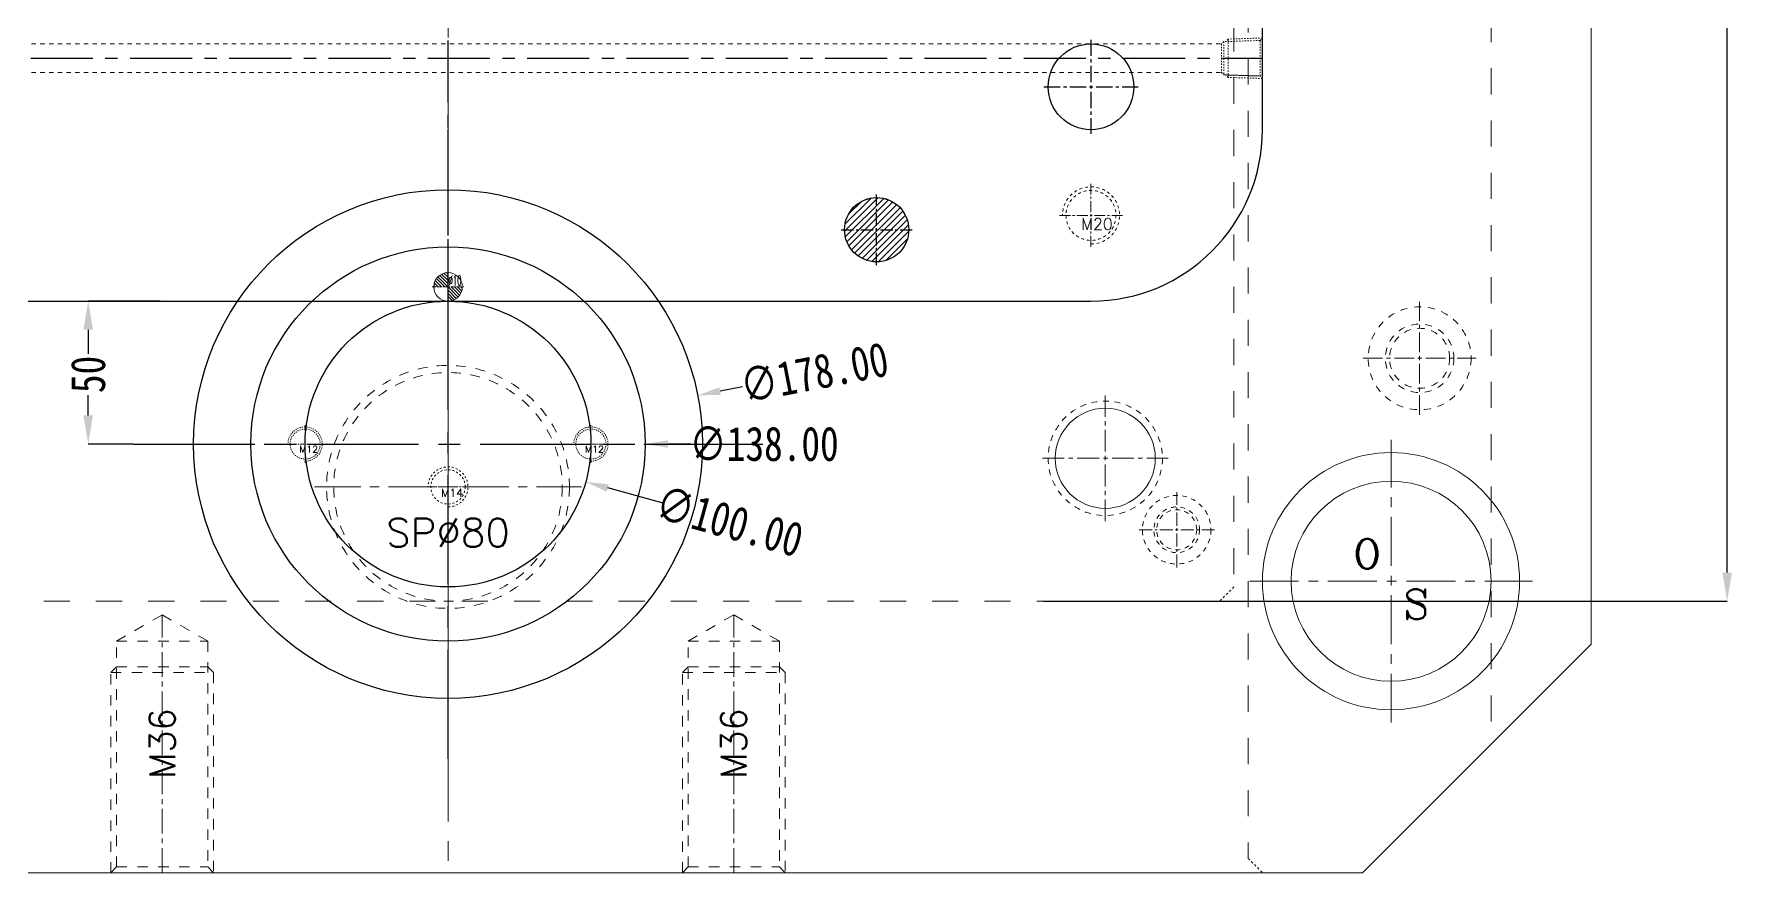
# Model space of a CAD drawing. Header units: millimetres. Extents: x 2673 to 5721, y -10743 to 3474.
# Drawn here: x 3661 to 4262, y -473 to -180 of the extents above; entities that cross this region are included whole.
import ezdxf
from ezdxf.enums import TextEntityAlignment as Align

# ---------------------------------------------------------------- set-up
doc = ezdxf.new("R2010")
doc.units = ezdxf.units.MM
doc.header["$LTSCALE"] = 16.335
doc.header["$PDMODE"] = 3
doc.header["$PDSIZE"] = 0.3125
doc.linetypes.add('CENTER', pattern=[0.6, 0.375, -0.075, 0.075, -0.075])
doc.linetypes.add('HIDDEN', pattern=[0.2, 0.1, -0.1])
doc.layers.get('0').update_dxf_attribs({"linetype": 'CONTINUOUS'})
doc.layers.get('Defpoints').update_dxf_attribs({"linetype": 'CONTINUOUS'})
for name, color, linetype, lineweight in [('cool', 153, 'HIDDEN', 9), ('epin', 13, 'CONTINUOUS', 9), ('moldbase', 7, 'CONTINUOUS', 20), ('screw', 33, 'CONTINUOUS', 13), ('sp', 193, 'CONTINUOUS', 9)]:
    doc.layers.add(name, color=color, linetype=linetype, lineweight=lineweight)
doc.styles.add('ROMANC', font='romanc.shx', dxfattribs={"bigfont": 'gbcbig.shx'})
doc.styles.get("Standard").update_dxf_attribs({"font": 'txt', "width": 0.8})
doc.styles.add('TXT', font='txt.shx', dxfattribs={"bigfont": 'gbcbig.shx'})
doc.styles.add('TXT05', font='txt.shx', dxfattribs={"width": 0.5, "bigfont": 'gbcbig.shx'})
doc.dimstyles.get("Standard").update_dxf_attribs({"dimtxt": 0.15625, "dimasz": 0.1875, "dimexe": 0.125, "dimexo": 0.0625, "dimtad": 0, "dimtih": 1, "dimtoh": 1, "dimdsep": 46, "dimtxsty": 'Standard', "dimcen": 0.09, "dimadec": 0, "dimazin": 0, "dimtp": 0.01, "dimtm": 0.01, "dimtfac": 1, "dimtofl": 0, "dimtmove": 0, "dimatfit": 3, "dimfxl": 0, "dimtolj": 1, "dimarcsym": 0})
doc.dimstyles.new('副本 STANDARD', dxfattribs={"dimtxt": 6, "dimasz": 4, "dimexe": 0, "dimexo": 0, "dimgap": 0, "dimtad": 0, "dimdsep": 46, "dimlunit": 6, "dimtxsty": 'Standard', "dimcen": 0, "dimclrd": 4, "dimclre": 4, "dimclrt": 6, "dimazin": 2, "dimtfac": 2, "dimtofl": 0, "dimtmove": 1, "dimatfit": 3, "dimfxl": 0, "dimtolj": 1, "dimtzin": 0, "dimarcsym": 0})

# ---------------------------------------------------------------- blocks, each defined once
blk = doc.blocks.new('sp_80_th', base_point=(180.03, -1065.14))
at = {"layer": 'sp', "color": 1, "linetype": 'CENTER', "ltscale": 2.643404}
for p, q in [((180.03, -1111.89), (180.03, -1018.39)), ((133.28, -1065.14), (226.78, -1065.14))]:
    blk.add_line(p, q, dxfattribs=at)
at = {"layer": 'sp', "linetype": 'HIDDEN', "ltscale": 2.073258}
for radius in [42.5, 40]:
    blk.add_circle((180.03, -1065.14), radius, dxfattribs=at)
at = {"layer": 'sp', "color": 6, "style": 'TXT'}
blk.add_text('SP%%c80', height=10, dxfattribs=at).set_placement((180.03, -1081.14), align=Align.MIDDLE)
blk = doc.blocks.new('screw_m14_g')
at = {"layer": 'screw', "color": 1, "linetype": 'CENTER', "ltscale": 0.435384}
for p, q in [((0, -7.7), (0, 7.7)), ((-7.7, 0), (7.7, 0))]:
    blk.add_line(p, q, dxfattribs=at)
at = {"layer": 'screw', "color": 33, "linetype": 'HIDDEN', "ltscale": 0.435384}
blk.add_circle((0, 0), 6, dxfattribs=at)
at = {"layer": 'screw', "color": 92, "linetype": 'HIDDEN', "ltscale": 0.435384}
blk.add_arc((0, 0), 7, 270, 180, dxfattribs=at)
at = {"layer": 'screw', "color": 6, "linetype": 'ByBlock', "style": 'TXT'}
blk.add_text('M14', height=2.8, dxfattribs=at).set_placement((-2.38, -3.5))
blk = doc.blocks.new('screw_m12_g')
at = {"layer": 'screw', "color": 1, "linetype": 'CENTER', "ltscale": 0.24}
for p, q in [((0, -6.6), (0, 6.6)), ((-6.6, 0), (6.6, 0))]:
    blk.add_line(p, q, dxfattribs=at)
at = {"layer": 'screw', "color": 33, "linetype": 'HIDDEN', "ltscale": 0.24}
blk.add_circle((0, 0), 5.25, dxfattribs=at)
at = {"layer": 'screw', "color": 92, "linetype": 'HIDDEN', "ltscale": 0.24}
blk.add_arc((0, 0), 6, 270, 180, dxfattribs=at)
at = {"layer": 'screw', "color": 6, "style": 'TXT'}
blk.add_text('M12', height=2.4, dxfattribs=at).set_placement((-2.04, -3))
blk = doc.blocks.new('*D81')
at = {"color": 4, "lineweight": -2}
blk.add_line((3881.52, -344.07), (3862.1, -338.73), dxfattribs=at)
at = {"color": 4}
blk.add_solid([(3862.45, -337.44), (3861.74, -340.01), (3854.38, -336.61)], dxfattribs=at)
at = {"layer": 'Defpoints', "color": 0}
for p in [(3757.96, -310.09), (3854.38, -336.61)]:
    blk.add_point(p, dxfattribs=at)
at = {"color": 6, "insert": (3904.66, -350.43), "char_height": 12, "attachment_point": 5, "rotation": 344.62391}
blk.add_mtext('\\A1;∅100.00', dxfattribs=at)
blk = doc.blocks.new('01')
at = {"layer": 'screw', "color": 8, "linetype": 'HIDDEN', "ltscale": 2.239118}
for p, q in [((4740.17, -392.35), (4756.17, -383.11)), ((4756.17, -383.11), (4772.17, -392.35)), ((4940.17, -392.35), (4956.17, -383.11)), ((4956.17, -383.11), (4972.17, -392.35)), ((4740.17, -471.35), (4740.17, -392.35)), ((4740.17, -392.35), (4772.17, -392.35)), ((4772.17, -392.35), (4772.17, -471.35)), ((4940.17, -471.35), (4940.17, -392.35)), ((4940.17, -392.35), (4972.17, -392.35)), ((4972.17, -392.35), (4972.17, -471.35)), ((4738.17, -473.35), (4740.17, -471.35)), ((4740.17, -471.35), (4772.17, -471.35)), ((4772.17, -471.35), (4774.17, -473.35)), ((4938.17, -473.35), (4940.17, -471.35)), ((4940.17, -471.35), (4972.17, -471.35)), ((4972.17, -471.35), (4974.17, -473.35))]:
    blk.add_line(p, q, dxfattribs=at)
at = {"layer": 'screw', "color": 1, "linetype": 'CENTER', "ltscale": 1.399449}
for p, q in [((4756.17, -473.35), (4756.17, -383.11)), ((4956.17, -473.35), (4956.17, -383.11))]:
    blk.add_line(p, q, dxfattribs=at)
at = {"layer": 'screw', "color": 92, "linetype": 'HIDDEN', "ltscale": 2.239118}
for p, q in [((4738.17, -403.35), (4740.17, -401.35)), ((4740.17, -401.35), (4772.17, -401.35)), ((4772.17, -401.35), (4774.17, -403.35)), ((4938.17, -403.35), (4940.17, -401.35)), ((4940.17, -401.35), (4972.17, -401.35)), ((4972.17, -401.35), (4974.17, -403.35)), ((4738.17, -473.35), (4738.17, -403.35)), ((4738.17, -403.35), (4774.17, -403.35)), ((4774.17, -403.35), (4774.17, -473.35)), ((4938.17, -473.35), (4938.17, -403.35)), ((4938.17, -403.35), (4974.17, -403.35)), ((4974.17, -403.35), (4974.17, -473.35))]:
    blk.add_line(p, q, dxfattribs=at)
at = {"layer": 'screw', "color": 6, "linetype": 'HIDDEN', "ltscale": 2.239118, "style": 'TXT'}
for p in [(4756.17, -428.23), (4956.17, -428.23)]:
    blk.add_text('M36', height=9, rotation=90, dxfattribs=at).set_placement(p, align=Align.MIDDLE)
blk = doc.blocks.new('*D117')
at = {"color": 4, "lineweight": -2}
for p, q in [((4075.27, -8.35), (4253.79, -8.35)), ((4253.79, -18.35), (4253.79, -112.42)), ((4253.79, -368.35), (4253.79, -136.42)), ((4014.56, -378.35), (4253.79, -378.35))]:
    blk.add_line(p, q, dxfattribs=at)
at = {"color": 4}
for points in [[(4252.12, -18.35), (4255.46, -18.35), (4253.79, -8.35)], [(4252.12, -368.35), (4255.46, -368.35), (4253.79, -378.35)]]:
    blk.add_solid(points, dxfattribs=at)
at = {"layer": 'Defpoints', "color": 0}
for p in [(4075.27, -8.35), (4014.56, -378.35), (4253.79, -378.35)]:
    blk.add_point(p, dxfattribs=at)
at = {"color": 6, "insert": (4253.79, -124.42), "char_height": 12, "attachment_point": 5, "rotation": 90}
blk.add_mtext('\\A1;370', dxfattribs=at)
blk = doc.blocks.new('*D323')
at = {"color": 4, "lineweight": -2}
for p, q in [((3705.49, -273.35), (3680.27, -273.35)), ((3680.27, -283.35), (3680.27, -291.8)), ((3680.27, -313.35), (3680.27, -306.2)), ((3696.06, -323.35), (3680.27, -323.35))]:
    blk.add_line(p, q, dxfattribs=at)
at = {"color": 4}
for points in [[(3678.6, -283.35), (3681.94, -283.35), (3680.27, -273.35)], [(3678.6, -313.35), (3681.94, -313.35), (3680.27, -323.35)]]:
    blk.add_solid(points, dxfattribs=at)
at = {"layer": 'Defpoints', "color": 0}
for p in [(3705.49, -273.35), (3680.27, -323.35), (3696.06, -323.35)]:
    blk.add_point(p, dxfattribs=at)
at = {"color": 6, "insert": (3680.27, -299), "char_height": 12, "attachment_point": 5, "rotation": 90}
blk.add_mtext('\\A1;50', dxfattribs=at)
blk = doc.blocks.new('epin_ejp_10')
at = {"layer": 'epin'}
h = blk.add_hatch(dxfattribs=at)
h.set_pattern_fill('_ANSI31', color=123, scale=0.25, angle=90, style=0)
h.set_pattern_definition([(135, (-1645.23396, 6741.0989), (-0.56126601, -0.56126601), [])])
h.paths.add_polyline_path([(0, 5, 0.414214), (-5, 0), (0, 0)])
h.paths.add_polyline_path([(5, 0), (0, 0), (0, -5, 0.414214)])
at = {"layer": 'epin', "color": 1, "linetype": 'CENTER', "ltscale": 0.219913}
for p, q in [((-5.5, 0), (5.5, 0)), ((0, -5.5), (0, 5.5))]:
    blk.add_line(p, q, dxfattribs=at)
at = {"layer": 'epin'}
blk.add_circle((0, 0), 5, dxfattribs=at)
at = {"layer": 'epin', "color": 6, "style": 'TXT05', "width": 0.5}
blk.add_text('%%c10', height=3.5, dxfattribs=at).set_placement((0.2, 0.5))
blk = doc.blocks.new('epin_ejp_8')
at = {"layer": 'epin', "ltscale": 0.5}
h = blk.add_hatch(dxfattribs=at)
h.set_pattern_fill('_ANSI31', color=123, scale=0.2, angle=90, style=0)
h.set_pattern_definition([(135, (-3069.6252, 813.4417), (-0.4490128, -0.4490128), [])])
h.paths.add_polyline_path([(0, 4, 0.414214), (-4, 0), (0, 0)])
h.paths.add_polyline_path([(4, 0), (0, 0), (0, -4, 0.414214)])
at = {"layer": 'epin', "color": 1, "linetype": 'CENTER', "ltscale": 0.16}
for p, q in [((-4.4, 0), (4.4, 0)), ((0, -4.4), (0, 4.4))]:
    blk.add_line(p, q, dxfattribs=at)
at = {"layer": 'epin', "ltscale": 0.5}
blk.add_circle((0, 0), 4, dxfattribs=at)
at = {"layer": 'epin', "color": 6, "ltscale": 0.5, "style": 'TXT05', "width": 0.5}
blk.add_text('%%c8', height=2.8, dxfattribs=at).set_placement((0.16, 0.4))
blk = doc.blocks.new('epin_ejp_6')
at = {"layer": 'epin'}
h = blk.add_hatch(dxfattribs=at)
h.set_pattern_fill('_ANSI31', color=123, scale=0.15, angle=90, style=0)
h.set_pattern_definition([(135, (-3821.95605, -37.62943), (-0.336759605, -0.336759605), [])])
h.paths.add_polyline_path([(0, 3, 0.4142136), (-3, 0), (0, 0)])
h.paths.add_polyline_path([(3, 0), (0, 0), (0, -3, 0.4142136)])
at = {"layer": 'epin', "color": 1, "linetype": 'CENTER', "ltscale": 0.186593}
for p, q in [((-3.3, 0), (3.3, 0)), ((0, -3.3), (0, 3.3))]:
    blk.add_line(p, q, dxfattribs=at)
at = {"layer": 'epin'}
blk.add_circle((0, 0), 3, dxfattribs=at)
at = {"layer": 'epin', "color": 6, "style": 'TXT05', "width": 0.5}
blk.add_text('%%c6', height=2.1, dxfattribs=at).set_placement((0.995, 1.35), align=Align.MIDDLE)
blk = doc.blocks.new('cool_jt_f12')
at = {"layer": 'cool', "ltscale": 0.3}
for p, q in [((0, 7.0785), (0.856, 6.2225)), ((0, 7.0785), (12, 6.7035)), ((0.856, 6.2225), (0.856, -6.2225)), ((13.5, 5.827375), (0.856, 6.2225)), ((0.856, 6.2225), (13.5, 5.827375)), ((12, 6.7035), (12.856, 5.8475)), ((12, 6.7035), (12, -6.7035)), ((14.327375, 5), (13.5, 5.827375)), ((13.5, -5.827375), (13.5, 5.827375)), ((14.327375, -5), (14.327375, 5)), ((0.856, -6.2225), (13.5, -5.827375)), ((12, -6.7035), (12.856, -5.8475)), ((13.5, -5.827375), (14.327375, -5)), ((0.856, -6.2225), (0, -7.0785)), ((0, -7.0785), (12, -6.7035))]:
    blk.add_line(p, q, dxfattribs=at)
blk = doc.blocks.new('1')
at = {"color": 1, "linetype": 'CENTER', "ltscale": 3.545271}
blk.add_line((3521.17, -188.35), (4091.17, -188.35), dxfattribs=at)
at = {"layer": 'cool', "ltscale": 0.932966}
for p, q in [((3535.5, -183.35), (4076.84, -183.35)), ((3535.5, -193.35), (4076.84, -193.35))]:
    blk.add_line(p, q, dxfattribs=at)
blk.add_blockref('cool_jt_f12', (3521.17, -188.35), dxfattribs=at)
at = {"layer": 'cool', "ltscale": 0.932966, "rotation": 180}
blk.add_blockref('cool_jt_f12', (4091.17, -188.35), dxfattribs=at)
blk = doc.blocks.new('05')
at = {"color": 1, "linetype": 'CENTER', "ltscale": 3.545271}
blk.add_line((3521.17, -98.35), (4091.17, -98.35), dxfattribs=at)
at = {"layer": 'cool', "ltscale": 0.932966}
for p, q in [((3535.5, -93.35), (4076.84, -93.35)), ((3535.5, -103.35), (4076.84, -103.35))]:
    blk.add_line(p, q, dxfattribs=at)
for p in [(0, 411), (0, 315), (0, 180), (0, 0)]:
    blk.add_blockref('1', p)
blk.add_blockref('cool_jt_f12', (3521.17, -98.35), dxfattribs=at)
at = {"layer": 'cool', "ltscale": 0.932966, "rotation": 180}
blk.add_blockref('cool_jt_f12', (4091.17, -98.35), dxfattribs=at)
at = {"layer": 'epin'}
for name, p in [('epin_ejp_8', (3806.17, 265.65)), ('epin_ejp_8', (3862.17, 258.65)), ('epin_ejp_8', (3918.17, 239.65)), ('epin_ejp_8', (3961.17, 200.65)), ('epin_ejp_8', (3997.17, 154.65)), ('epin_ejp_8', (4018.17, 101.65)), ('epin_ejp_6', (3646.23, 35.95)), ('epin_ejp_6', (3821.96, 37.63)), ('epin_ejp_8', (4025.17, 36.65)), ('epin_ejp_8', (4011.17, -31.35)), ('epin_ejp_10', (3939.17, -127.35)), ('epin_ejp_10', (3846.17, -168.35))]:
    blk.add_blockref(name, p, dxfattribs=at)
at = {"layer": 'epin', "xscale": -1, "rotation": 359.9999999999941}
for p in [(3750.17, 258.65), (3694.17, 239.65), (3651.17, 200.65), (3615.17, 154.65), (3594.17, 101.65), (3587.17, 36.65), (3601.17, -31.35)]:
    blk.add_blockref('epin_ejp_8', p, dxfattribs=at)
at = {"layer": 'epin', "xscale": -1}
for p in [(3673.17, -127.35), (3766.17, -168.35)]:
    blk.add_blockref('epin_ejp_10', p, dxfattribs=at)
blk = doc.blocks.new('screw_m20_g')
at = {"layer": 'screw', "color": 1, "linetype": 'CENTER', "ltscale": 0.621977}
for p, q in [((0, -11), (0, 11)), ((-11, 0), (11, 0))]:
    blk.add_line(p, q, dxfattribs=at)
at = {"layer": 'screw', "color": 33, "linetype": 'HIDDEN', "ltscale": 0.621977}
blk.add_circle((0, 0), 8.75, dxfattribs=at)
at = {"layer": 'screw', "color": 92, "linetype": 'HIDDEN', "ltscale": 0.621977}
blk.add_arc((0, 0), 10, 270, 180, dxfattribs=at)
at = {"layer": 'screw', "color": 6, "style": 'TXT'}
blk.add_text('M20', height=4, dxfattribs=at).set_placement((-3.4, -5))
blk = doc.blocks.new('*D532')
at = {"color": 4, "lineweight": -2}
blk.add_line((3891.17, -323.35), (3883.17, -323.35), dxfattribs=at)
at = {"color": 4}
blk.add_solid([(3883.17, -322.02), (3883.17, -324.68), (3875.17, -323.35)], dxfattribs=at)
at = {"layer": 'Defpoints', "color": 0}
for p in [(3737.17, -323.35), (3875.17, -323.35)]:
    blk.add_point(p, dxfattribs=at)
at = {"color": 6, "insert": (3916.77, -323.35), "char_height": 12, "attachment_point": 5}
blk.add_mtext('\\A1;∅138.00', dxfattribs=at)
blk = doc.blocks.new('*D533')
at = {"color": 4, "lineweight": -2}
blk.add_line((3909.24, -303.28), (3901.38, -304.81), dxfattribs=at)
at = {"color": 4}
blk.add_solid([(3901.13, -303.5), (3901.64, -306.12), (3893.53, -306.34)], dxfattribs=at)
at = {"layer": 'Defpoints', "color": 0}
for p in [(3893.53, -306.34), (3718.81, -340.36)]:
    blk.add_point(p, dxfattribs=at)
at = {"color": 6, "insert": (3934.36, -298.39), "char_height": 12, "attachment_point": 5, "rotation": 11.01855}
blk.add_mtext('\\A1;∅178.00', dxfattribs=at)
blk = doc.blocks.new('7')
at = {"layer": 'epin'}
for name, p in [('epin_ejp_8', (-60, 2428.41)), ('epin_ejp_8', (60, 2428.41)), ('epin_ejp_8', (-92, 2381.41)), ('epin_ejp_8', (-29, 2381.41)), ('epin_ejp_8', (29, 2381.41)), ('epin_ejp_8', (92, 2381.41)), ('epin_ejp_8', (37, 2251.41)), ('epin_ejp_8', (93.5, 2155.41)), ('epin_ejp_8', (-104, 2150.41)), ('epin_ejp_8', (0, 2148.41)), ('epin_ejp_8', (-174, 2131.41)), ('epin_ejp_8', (170, 2085.41)), ('epin_ejp_8', (-24, 2072.41)), ('epin_ejp_8', (-37, 1996.41)), ('epin_ejp_8', (0, 1928.41)), ('epin_ejp_10', (0, 1777.41))]:
    blk.add_blockref(name, p, dxfattribs=at)
blk = doc.blocks.new('8')
h = blk.add_hatch()
h.set_pattern_fill('ANSI31', color=256, scale=0.5, style=0)
h.paths.add_polyline_path([(-872.13, 8735.71, 1), (-849.63, 8735.71, 1)])
at = {"color": 1, "linetype": 'CENTER', "ltscale": 0.699725}
for p, q in [((-860.88, 8723.33), (-860.88, 8748.08)), ((-873.25, 8735.71), (-848.5, 8735.71))]:
    blk.add_line(p, q, dxfattribs=at)
blk.add_circle((-860.88, 8735.71), 11.25)

msp = doc.modelspace()

# ---------------------------------------------------------------- linework, layer by layer
at = {"color": 1, "linetype": 'CENTER', "ltscale": 3.545271}
msp.add_line((3806.172, -273.35), (3806.172, 326.65), dxfattribs=at)
for p, q in [((4091.172, -213.35), (4091.172, 266.65)), ((3581.172, -273.35), (4031.172, -273.35))]:
    msp.add_line(p, q)
at = {"color": 1, "linetype": 'CENTER', "ltscale": 0.932966}
for p, q in [((4031.172, -181.85), (4031.172, -214.85)), ((4014.672, -198.35), (4047.672, -198.35))]:
    msp.add_line(p, q, dxfattribs=at)
at = {"color": 1, "linetype": 'CENTER', "ltscale": 6.225993}
for p, q in [((3806.172, -433.46), (3806.172, -213.24)), ((3696.062, -323.35), (3916.282, -323.35))]:
    msp.add_line(p, q, dxfattribs=at)
at = {"color": 1, "linetype": 'CENTER', "ltscale": 5.846587}
msp.add_line((3702.772, -323.35), (3909.572, -323.35), dxfattribs=at)
for centre, radius in [((4031.172, -198.35), 15), ((3806.172, -323.35), 89), ((3956.172, -248.35), 11.25), ((3806.172, -323.35), 69), ((3806.172, -323.35), 50)]:
    msp.add_circle(centre, radius)
msp.add_arc((4031.172, -213.35), 60, 270, 0)
at = {"layer": 'moldbase', "color": 1, "linetype": 'CENTER', "ltscale": 5.597796}
msp.add_line((3806.172, 456.65), (3806.172, -473.35), dxfattribs=at)
at = {"layer": 'moldbase', "color": 8, "linetype": 'HIDDEN', "ltscale": 5.597796}
for p, q in [((4086.172, 451.65), (4086.172, -468.35)), ((4081.172, 426.65), (4081.172, -373.35)), ((4171.172, 411.65), (4171.172, -428.35)), ((4076.172, -378.35), (3536.172, -378.35))]:
    msp.add_line(p, q, dxfattribs=at)
at = {"layer": 'moldbase'}
for p, q in [((4206.172, 376.65), (4206.172, -393.35)), ((4206.172, -393.35), (4126.172, -473.35)), ((4126.172, -473.35), (3486.172, -473.35))]:
    msp.add_line(p, q, dxfattribs=at)
at = {"layer": 'moldbase', "color": 1, "linetype": 'CENTER', "ltscale": 1.119559}
for p, q in [((4146.172, -313.15), (4146.172, -273.55)), ((4126.372, -293.35), (4165.972, -293.35))]:
    msp.add_line(p, q, dxfattribs=at)
at = {"layer": 'moldbase', "color": 1, "linetype": 'CENTER', "ltscale": 1.243955}
for p, q in [((4036.172, -350.35), (4036.172, -306.35)), ((4014.172, -328.35), (4058.172, -328.35))]:
    msp.add_line(p, q, dxfattribs=at)
at = {"layer": 'moldbase', "color": 1, "linetype": 'CENTER', "ltscale": 2.798898}
for p, q in [((4136.172, -420.85), (4136.172, -321.85)), ((4086.672, -371.35), (4185.672, -371.35))]:
    msp.add_line(p, q, dxfattribs=at)
at = {"layer": 'moldbase', "color": 1, "linetype": 'CENTER', "ltscale": 0.746373}
for p, q in [((4061.172, -366.55), (4061.172, -340.15)), ((4047.972, -353.35), (4074.372, -353.35))]:
    msp.add_line(p, q, dxfattribs=at)
at = {"layer": 'moldbase', "color": 8, "linetype": 'HIDDEN', "ltscale": 0.466483}
for p, q in [((4081.172, -373.35), (4076.172, -378.35)), ((4086.172, -468.35), (4091.172, -473.35))]:
    msp.add_line(p, q, dxfattribs=at)
at = {"layer": 'moldbase', "color": 8, "linetype": 'HIDDEN', "ltscale": 1.492746}
for radius in [18, 12, 10.5]:
    msp.add_circle((4146.172, -293.35), radius, dxfattribs=at)
at = {"layer": 'moldbase', "color": 8, "linetype": 'HIDDEN', "ltscale": 1.243955}
msp.add_circle((4036.172, -328.35), 20, dxfattribs=at)
at = {"layer": 'moldbase'}
for centre, radius in [((4036.172, -328.35), 17.5), ((4136.172, -371.35), 45), ((4136.172, -371.35), 35)]:
    msp.add_circle(centre, radius, dxfattribs=at)
at = {"layer": 'moldbase', "color": 8, "linetype": 'HIDDEN', "ltscale": 0.995164}
for radius in [12, 8, 7]:
    msp.add_circle((4061.172, -353.35), radius, dxfattribs=at)

# ---------------------------------------------------------------- block references
for name, p in [('01', (-1050, 0)), ('7', (3806.172, -2045.761)), ('05', (0, 0)), ('8', (4817.051, -8984.058))]:
    msp.add_blockref(name, p)
at = {"layer": 'screw'}
for name, p in [('screw_m20_g', (4031.172, -243.35)), ('screw_m12_g', (3756.172, -323.35)), ('screw_m12_g', (3856.172, -323.35)), ('screw_m14_g', (3806.172, -338.35))]:
    msp.add_blockref(name, p, dxfattribs=at)
at = {"layer": 'sp'}
msp.add_blockref('sp_80_th', (3806.172, -338.35), dxfattribs=at)

# ---------------------------------------------------------------- texts
at = {"layer": 'moldbase', "style": 'ROMANC'}
for s, p in [('O', (4122.857, -367.023)), ('S', (4140.498, -384.664))]:
    msp.add_text(s, height=10.5, dxfattribs=at).set_placement(p)

# ---------------------------------------------------------------- dimensions: what is measured, and where the dimension line sits
for base, p1, p2, picture, middle in [((4253.791, -378.35), (4075.27, -8.35), (4014.563, -378.35), '*D117', (4253.791, -124.417)), ((3680.269, -323.35), (3705.491, -273.35), (3696.062, -323.35), '*D323', (3680.269, -298.997))]:
    dim = msp.add_linear_dim(base=base, p1=p1, p2=p2, angle=90, dimstyle='副本 STANDARD', override={"dimtxt": 12, "dimasz": 10})
    dim.commit()
    dim.dimension.update_dxf_attribs({"geometry": picture, "text_midpoint": middle, "dimtype": 160})
for p1, p2, picture, middle in [((3718.812, -340.36), (3893.531, -306.339), '*D533', (3934.364, -298.389)), ((3737.172, -323.35), (3875.172, -323.35), '*D532', (3916.772, -323.35))]:
    dim = msp.add_diameter_dim_2p(p1=p1, p2=p2, dimstyle='Standard', override={"dimtxt": 12, "dimasz": 8, "dimexe": 0, "dimexo": 0, "dimgap": 0, "dimtih": 0, "dimtoh": 0, "dimzin": 0, "dimcen": 0, "dimclrd": 4, "dimclre": 4, "dimclrt": 6, "dimadec": 2, "dimtp": 0, "dimtm": 0, "dimtzin": 0})
    dim.commit()
    dim.dimension.update_dxf_attribs({"geometry": picture, "text_midpoint": middle})
dim = msp.add_diameter_dim_2p(p1=(3757.961, -310.092), p2=(3854.382, -336.607), dimstyle='Standard', override={"dimtxt": 12, "dimasz": 8, "dimexe": 0, "dimexo": 0, "dimgap": 0, "dimtih": 0, "dimtoh": 0, "dimzin": 0, "dimcen": 0, "dimclrd": 4, "dimclre": 4, "dimclrt": 6, "dimadec": 2, "dimtp": 0, "dimtm": 0, "dimtzin": 0})
dim.commit()
dim.dimension.update_dxf_attribs({"geometry": '*D81', "text_midpoint": (3904.662, -350.434), "dimtype": 163})

doc.saveas('drawing.dxf')
